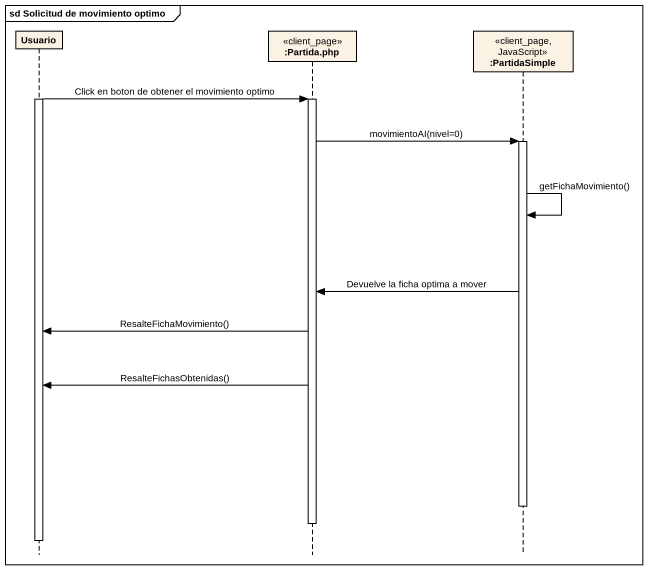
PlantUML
@startuml
mainframe sd Solicitud de movimiento optimo
hide footbox
participant Usuario
participant ":Partida.php" as Partida_php <<client_page>>
participant ":PartidaSimple" as PartidaSimple <<client_page, JavaScript>>

activate Usuario
Usuario -> Partida_php : Click en boton de obtener el movimiento optimo
activate Partida_php
Partida_php -> PartidaSimple : movimientoAI(nivel=0)
activate PartidaSimple
PartidaSimple -> PartidaSimple : getFichaMovimiento()
PartidaSimple -> Partida_php : Devuelve la ficha optima a mover
Partida_php -> Usuario : ResalteFichaMovimiento()
Partida_php -> Usuario : ResalteFichasObtenidas()
deactivate PartidaSimple
deactivate Partida_php
deactivate Usuario
@enduml
